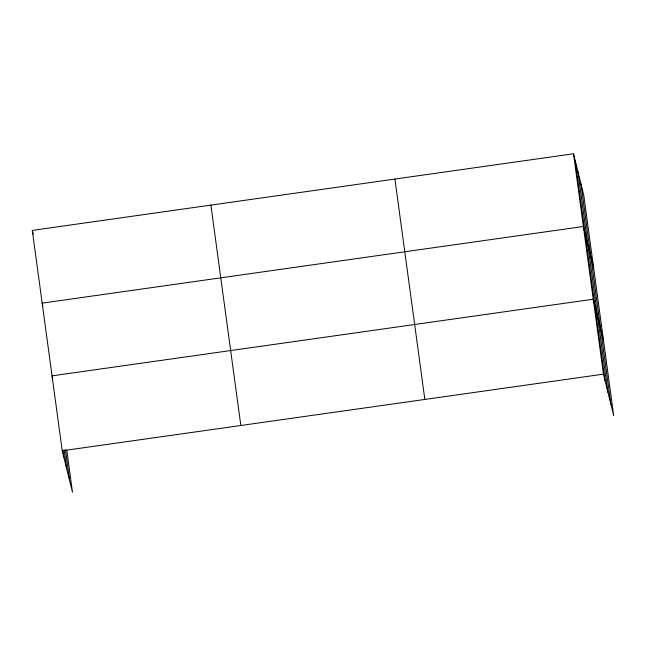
<?xml version="1.0" encoding="UTF-8"?>
<svg xmlns="http://www.w3.org/2000/svg" width="646" height="646" viewBox="0 0 646 646"><rect width="100%" height="100%" fill="white"/><g stroke="black" fill="none" stroke-linecap="round" stroke-linejoin="round"><path stroke-width="0.97" d="M66.796 450.278L72.497 492.236L62.234 450.779L32.3 230.404L573.503 153.764L583.766 195.221L613.7 415.596L603.445 374.147L573.503 153.764M62.234 450.779L603.445 374.147M593.642 267.945L583.386 226.488L42.176 303.127L42.87 305.921M603.517 340.668L593.262 299.211L52.06 375.851L52.754 378.645M32.3 230.404L33.221 234.127M580.907 183.69L610.85 404.073M577.968 171.812L607.91 392.195M575.118 160.289L605.052 380.664M394.908 179.055L424.842 399.43M210.895 205.113L240.837 425.488M65.44 449.737L69.647 480.705M64.124 449.85L66.708 468.834M62.904 450.31L63.849 457.303"/></g></svg>
